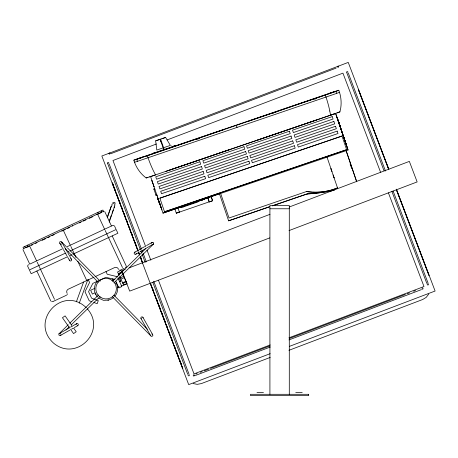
<?xml version="1.0" encoding="UTF-8"?>
<svg xmlns="http://www.w3.org/2000/svg" width="458" height="458" viewBox="0 0 458 458"><rect width="100%" height="100%" fill="white"/><g stroke="black" fill="none" stroke-linecap="round" stroke-linejoin="round"><path stroke-width="0.69" d="M194.547 375.325L194.467 375.64M339.882 111.889C341.903 104.813 341.393 97.125 338.794 90.26M108.741 163.34L108.786 163.174A0.71 0.71 0 0 0 108.546 162.544L108.237 162.395A0.607 0.607 0 0 0 107.641 162.619L107.516 162.934A0.71 0.71 0 0 0 107.756 163.563L107.899 163.661M188.135 374.89L188.095 375.056A0.71 0.71 0 0 0 188.33 375.686L188.639 375.835A0.607 0.607 0 0 0 189.234 375.612L189.36 375.297A0.71 0.71 0 0 0 189.12 374.667L188.977 374.57M347.874 72.501L347.914 72.335A0.71 0.71 0 0 0 347.674 71.706L347.37 71.557A0.607 0.607 0 0 0 346.775 71.78L346.643 72.095A0.71 0.71 0 0 0 346.883 72.73M61.704 243.152L61.715 242.024L66.988 251.356M67.274 294.219L67.005 294.815M68.236 324.722L58.916 333.876L58.905 335.004L59.317 335.422L60.445 335.433L69.782 330.155M113.979 282.867L153.573 243.994L153.585 242.86L153.178 242.442L152.045 242.437L146.549 245.54M107.516 217.292L111.38 205.934L107.573 216.268M109.233 222.13L114.471 206.713M76.366 301.816L83.602 281.985M79.228 303.236L87.907 279.443M109.233 220.985L109.868 219.233M110.069 218.689L110.464 217.602M110.664 217.058L111.397 215.048M112.067 213.205L113.218 210.062M114.088 207.669L114.42 206.764M110.246 153.602C109.015 155.462 108.254 152.119 110.155 153.155M337.466 66.656C338.691 64.796 339.452 68.133 337.557 67.103M114.792 205.602C116.223 202.98 110.722 202.871 111.998 205.545M427.354 283.903L427.222 284.218A0.71 0.71 0 0 0 427.463 284.847L427.766 284.996A0.607 0.607 0 0 0 428.362 284.773L428.493 284.458A0.71 0.71 0 0 0 428.253 283.828L427.949 283.679M428.74 294.07L426.221 297.356L422.688 299.509L288.929 350.318M69.736 323.251L98.51 294.998M112.45 281.309L145.764 248.602M151.18 243.284L152.045 242.437L151.627 242.843M60.925 334.964L60.445 335.433L60.862 335.021M65.969 330.012L69.261 326.777M71.271 324.808L100.039 296.555M58.916 333.876L68.666 328.186M139.862 251.917L153.573 243.994M124.181 268.325L120.42 270.077M194.358 375.783C193.15 376.882 192.635 374.467 194.169 374.862M421.921 288.242C423.129 287.143 423.644 289.559 422.11 289.164M112.76 202.625L114.328 202.299L115.439 203.306M114.185 206.1L114.529 205.888M134.704 252.232L137.778 250.497M138.745 249.948L144.631 246.627M135.82 254.201L138.894 252.467M70.458 327.178L71.992 326.308M73.171 325.644L76.669 323.663M71.568 329.147L73.103 328.277M74.282 327.613L77.786 325.632M103.187 211.419L103.474 211.281L102.895 210.045L23.009 247.297L23.587 248.534M27.303 247.234L29.232 246.33L29.054 245.986M31.287 245.374L32.839 244.646M35.421 243.444L36.978 242.717M42.113 240.324L45.777 238.612M47.913 237.622L49.848 236.717M51.994 235.715L53.552 234.988M61.773 231.158L65.305 229.51M67.555 228.462L69.479 227.563M79.423 222.926L80.98 222.199M83.339 221.1L85.915 219.897M89.264 218.334L90.816 217.613M91.337 217.373L92.888 216.645M98.167 214.184L98.636 213.966M99.088 213.754L99.518 213.554M100.273 213.205L100.588 213.056M101.31 212.718L101.178 212.352M28.579 264.667L27.869 265.296L27.703 266.144M63.164 248.539L29.741 264.129L22.963 249.599M66.399 247.034L111.231 226.126M111.781 225.874L113.12 225.325L114.157 225.611M65.975 252.885L29.398 269.939L31.15 273.695L67.727 256.64M67.269 252.278L68.563 251.677M69.862 251.07L116.137 229.492L117.883 233.248L72.908 254.219M69.668 255.73L71.608 254.825M94.016 277.187L68.316 289.17A2.805 2.805 0 0 0 66.954 292.902L67.171 293.36M95.184 276.638L114.609 267.581A2.805 2.805 0 0 1 118.341 268.938L118.553 269.396M53.597 301.238L51.605 301.713M53.878 301.106L66.49 295.227M125.389 267.758L126.11 267.129L126.276 266.275M118.301 273.598L121.662 272.035M118.599 274.228L121.399 272.928M94.48 288.471L90.638 290.263L92.413 294.082L94.978 292.885M111.786 280.399L114.351 279.203M120.299 277.88L123.66 276.317M120.895 279.157L124.255 277.594M115.49 283.319L116.773 282.723M119.338 281.527L120.62 280.926M122.595 282.804L125.95 281.235M122.893 283.445L126.253 281.882M186.635 204.961L185.948 205.161L187.894 204.491M187.213 204.995L186.87 204.846M190.236 203.678L190.66 203.552L189.921 203.804M196.139 201.675L196.591 201.635L196.173 201.772M196.917 201.52L199.768 200.438M193.076 202.785L192.915 203.054M111.048 153.613L336.086 68.127M156.413 143.995L112.96 160.5L145.741 246.793M167.113 139.93L342.933 73.143L380.541 172.145M125.217 269.321L121.885 270.586L129.683 291.122L269.745 237.914M129.167 267.821L269.957 214.338M289.227 207.016L409.349 161.388L417.146 181.923L289.021 230.592M117.225 287.561L119.166 286.822M121.107 286.084L126.929 283.874M270.231 344.937L194.02 373.888L158.445 280.239M288.952 337.827L423.994 286.531L388.418 192.881M195.91 374.014L197.163 373.539M200.341 372.331L202.213 371.615M204.234 370.848L208.579 369.2M210.485 368.472L269.888 345.91M289.244 338.559L405.37 294.442M407.282 293.721L409.492 292.88M413.643 291.299L415.52 290.59M195.331 375.497L270.306 347.015M288.992 339.916L421.366 289.633M270.168 353.685L188.702 384.628L140.2 256.944M289.53 346.328L435.1 291.03L396.502 189.417M270.203 357.435L201.314 383.604L197.238 384.336L193.173 383.552M188.003 204.514L187.316 204.674L187.74 204.606M180.143 207.176L181.07 206.793L180.12 207.108M187.208 204.686L188.038 204.486M182.238 206.461C180.71 206.953 183.721 205.882 180.383 207.113M185.822 205.178L186.366 205.07M198.297 200.942L197.776 201.102L198.423 200.879M198.331 201.039L198.806 200.873M182.416 206.335L181.992 206.466L182.439 206.398M184.912 205.499C183.927 205.745 185.318 206.1 187.23 204.984M198.194 200.959L197.833 201.211M185.284 205.43L184.311 205.699L185.084 205.516M179.713 207.342L179.874 207.285M183.005 206.117L184.047 205.86L182.982 206.226L183.435 206.071C182.759 206.163 184.666 205.705 183.189 206.054M187.425 204.692L187.62 204.543M155.668 140.841L165.613 137.446L170.359 145.409L156.779 150.041L155.668 140.841L160.644 139.135L164.176 149.508A4.105 0.532 71.2 0 1 163.185 147.865L160.025 139.364L160.684 141.304M165.613 137.446L161.932 138.711M153.779 153.029L153.413 153.161L155.72 152.382L154.409 152.817L154.747 152.709M175.254 146.783L174.927 145.821L172.626 146.617M173.828 146.4L335.874 91.136A681.973 1.202 -18.8 0 1 335.909 91.365L326.382 94.634M339.166 92.379A681.973 1.202 -18.8 0 1 336.607 93.409L325.999 97.056A1030.574 1.815 -18.8 0 1 249.868 123.03L224.174 131.795A1030.574 1.815 -18.8 0 1 148.043 157.752L137.423 161.348A681.973 1.202 -18.8 0 1 134.824 162.075M188.696 204.486L188.501 204.279L189.349 204.056L189.057 204.062M189.068 204.079L189.028 204.377M199.367 200.575L198.869 200.724L200.306 200.369L199.997 200.472M184.351 205.739L184.402 205.665M186.996 204.8L187.734 204.526M192.875 202.797L166.557 211.819M200.478 200.198L200.89 200.06M181.643 206.632L182.169 206.455M184.007 205.877L183.395 206.037M188.908 204.154L188.576 204.216L189.194 204.045M185.822 205.476L185.553 205.556M186.12 205.052L186.062 205.39L186.44 205.264M205.098 198.732L202.087 199.928L202.774 199.413M183 206.146L183.44 205.974M183.154 206.157L183.04 206.157M186.131 205.092L186.446 204.944M191.891 203.404L191.954 203.106L191.249 203.352M192.039 203.14L191.335 203.306L191.564 203.507M199.803 200.535L199.213 200.741L199.545 200.627M185.427 205.339L186.669 205.184M186.566 204.984L185.919 205.207M204.096 199.075L201.755 199.871M180.458 207.039L181.448 206.959M182.479 206.615L179.656 207.577L179.576 207.285M184.677 205.86L185.049 205.739M187.98 204.732L187.477 204.898L189.904 204.073M188.513 204.239L189.183 204.325L188.959 204.085M190.505 203.867L191.078 203.673M180.67 207.234L180.853 206.884M184.528 205.613L182.908 206.461L183.578 205.923M191.358 203.375L191.364 203.581M203.094 199.304L201.852 199.711L202.344 199.545M201.022 200.123L200.57 200.278M204.766 198.841L205.236 198.686M184.872 205.797L184.832 205.493M198.514 201.142L199.23 200.902L197.524 201.486L198.72 201.073M203.112 199.574L202.087 199.928L202.717 199.711M166.701 148.65L173.49 146.325M143.434 156.768L139.862 157.993A647.704 1.139 -18.8 0 0 139.896 158.216L142.255 157.426M328.065 94.067L322.472 95.974A1007.394 1.775 -18.8 0 1 248.757 121.118M328.586 93.879L332.743 92.442A647.681 1.139 -18.8 0 0 333.573 91.949L328.472 93.655M149.079 176.845L149.382 176.742M187.832 204.497L187.505 204.68M192.927 202.734L192.606 202.888M198.079 200.993L198.766 200.89M188.49 204.348L189.28 204.028M193.247 202.654L192.509 203.192M194.931 202.093L195.182 202.281L193.453 202.86L194.61 202.201M204.732 198.743L205.19 198.698M202.82 199.511L203.203 199.379M202.865 199.659L201.234 200.22L202.31 199.854M161.388 150.459L166.958 148.564M158.794 151.346L161.645 150.373M155.6 152.617L136.696 159.069A681.973 1.202 -18.8 0 0 136.724 159.298L137.423 161.348M329.806 111.031A34.739 9.103 71.1 0 0 325.993 97.056L325.3 95.012A1030.574 1.815 -18.8 0 1 249.169 120.986L223.475 129.746A1030.574 1.815 -18.8 0 1 147.344 155.709L144.573 156.647M196.368 139.547L199.74 138.396M272.876 113.407L273.403 113.223M275.51 112.508L275.991 112.342M314.526 99.243L316.552 98.556M336.951 112.771L336.985 112.76A675.916 1.191 -18.8 0 1 337.867 112.479M150.539 176.582L335.6 113.464L348.063 150.018L163.002 213.136L150.505 176.347M152.159 181.213L151.867 180.584L152.331 181.935M337.311 118.473L337.26 118.284M337.769 119.75L337.632 119.189M152.663 182.919L152.64 182.622M337.964 120.391L338.027 120.586M152.795 183.303L152.989 183.658M338.113 120.826L338.267 120.477M153.064 184.093L153.035 183.79M338.227 121.135L338.594 122.12L338.256 120.952M338.342 121.507L338.685 122.12M338.468 121.576L338.273 121.187M338.588 122.154L338.548 121.702M338.937 122.521L339.401 123.786L338.748 122.595M153.722 186.028L153.722 185.811M338.88 122.836L339.103 123.448M339.046 123.271L338.834 122.652M153.968 186.744L153.854 186.4M339.075 123.649L339.555 124.879L339.618 124.427M339.166 123.82L339.344 124.158M339.504 124.616L339.756 124.839M339.59 125.131L346.403 145.117M154.615 188.501L153.814 188.77L156.132 195.566C156.928 194.85 157.334 196.156 156.831 194.959M339.922 125.32L339.888 125.927M339.962 125.961L338.273 120.574M340.094 126.534L340.059 126.259M340.191 126.7L340.363 127.141M340.357 127.41L340.466 127.702L340.334 127.061M341.296 130.049L340.712 128.166M340.729 128.475L340.861 128.761M341.01 129.036L341.021 129.311M341.113 129.522L339.681 125.154M341.834 131.463L341.886 131.772M341.845 131.664L341.811 131.394M342.166 132.591L342.412 133.146M342.309 133.009L342.601 133.873M157.5 196.98L157.604 197.295M157.495 197.209L157.941 198.28M159.544 202.917L159.264 203.02L157.426 197.638L158.605 200.57M157.913 198.2L158.811 201.068M343.185 135.413L343.059 135.053M158.084 198.617L158.691 200.736M159.876 198.177L341.994 136.043L346.637 149.674A1707.83 3.011 -18.8 0 1 164.519 211.791L159.876 198.154A1707.83 3.011 -18.8 0 0 342 136.066L342 136.066M158.142 198.795L157.861 198.915L157.426 197.638M343.26 135.631L343.34 136.026M158.113 198.715L159.264 203.02M343.523 136.581L343.391 136.198M158.451 199.768L158.605 200.14M343.58 136.747L343.397 136.026M343.557 136.673L343.729 137.005M158.583 200.094L158.342 200.335M344.015 137.841L344.13 138.173M344.342 138.814L344.473 139.198M344.41 139.003L344.342 138.992M159.476 203.031L159.476 202.722M159.413 202.831L159.481 202.682M344.765 140.045L344.977 140.669L344.817 140.371M159.71 203.421L159.281 202.447M160.81 206.93L159.624 203.112M159.733 203.77L159.974 204.131M344.845 140.451L345.097 141.012M159.905 203.97L160.105 204.577L159.899 204.348M345.252 141.637L345.452 142.238L345.332 141.877M160.334 205.241L159.756 203.598M160.409 205.465L160.712 206.358M345.893 143.531L345.882 143.325M160.884 206.856L160.254 205.31M158.794 201.022L161.268 208.035M161.268 208.281L161.909 209.919M346.397 145.106L341.513 130.69M164.519 211.791L346.637 149.674M174.195 209.071L163.002 213.136M178.551 207.594L179.805 207.165M198.749 200.707L201.194 199.871M201.806 199.682L204.863 198.623M205.476 198.429L207.795 197.621L209.249 201.944L212.592 200.804L211.138 196.476L218.764 193.871M194.936 202.041L197.009 201.491M200.375 200.232L201.388 199.997M205.871 198.354L206.735 198.062M208.476 197.49L210.48 196.808M187.877 204.76L188.181 204.663M189.589 204.182L190.213 203.97L189.704 204.142M190.803 203.776L193.116 202.98M198.927 200.999L199.745 200.427M211.905 200.925L176.307 213.176L179.37 212.031M311.818 192.091A57.513 57.513 0 0 1 306.597 191.501L229.017 218.002L220.636 193.419M269.035 206.884L228.628 220.813L269.71 206.798M273.747 205.281L308.108 193.557M272.407 205.882L308.766 193.425M154.856 152.68L159.292 151.174M155.245 175.002L149.05 177.097A675.487 1.191 -18.8 0 1 147.436 177.446M186.566 204.921L185.759 205.178M194.593 202.482L194.513 202.236M203.61 199.127L203.953 199.012M188.444 204.308L189.154 204.068M192.011 203.152L191.438 203.238M182.914 206.466L183.263 206.346M187.603 204.858L187.946 204.749M193.453 202.865L193.814 202.745M173.485 146.302L174.927 145.821M187.139 204.709L187.58 204.657M183.469 206.06L183.744 205.945L183.452 206.066M188.782 204.199L188.862 204.434M197.85 201.205L197.398 201.245M201.354 199.9L201.772 199.757M196.224 201.76L195.743 201.812M186.028 205.167L186.04 205.396M136.73 159.298L150.172 154.735A1007.394 1.775 -18.8 0 0 223.888 129.603M153.155 244.406L152.022 244.395M59.334 333.464L60.467 333.476M108.752 300.099L103.479 300.328L98.676 298.141M269.917 208.768L289.296 208.768M256.995 392.369L263.453 392.369M295.754 392.369L302.217 392.369M114.918 279.391L105.809 277.342L92.859 283.382L88.571 291.677L91.606 298.187L98.298 300.62L97.188 303.683L93.867 302.475M117.259 276.695L107.224 274.233L105.993 271.6M119.561 270.18L119.149 270.031M91.434 301.587L89.224 300.786L85.005 291.735L89.568 282.466L88.342 279.832M171.16 145.902L171.452 146.022M146.165 177.962C140.24 173.593 135.946 167.193 133.81 160.174M65.986 246.37L61.303 241.606L60.175 241.589L59.758 242.001L59.746 243.135L62.334 247.709M67.469 247.881L100.182 281.195M113.87 295.141L147.327 329.21M151.896 333.871L152.892 335.302L152.737 335.863L151.753 336.418L151.186 336.264L112.313 296.67M59.746 243.135L60.216 243.61M60.931 244.337L61.349 244.767M65.168 248.654L98.127 282.225M86.327 307.736C62.488 284.716 28.991 321.287 53.758 343.294C76.606 362.003 106.983 330.848 87.278 308.772M97.371 296.939L95.39 294.007M103.714 211.825L102.861 211.567L24.2 248.247L23.822 248.957M72.37 326.268L65.093 315.877L62.448 317.726L69.725 328.117M73.652 328.094L76.211 331.752L73.566 333.601L70.532 329.268M142.942 317.394L152.743 334.735M140.978 318.505L150.774 335.846L150.63 335.279M68.002 253.142L69.232 255.318M69.776 256.285L71.517 259.36M63.393 249.581L65.025 252.467M65.54 253.389L66.902 255.793M67.807 257.402L69.547 260.47M155.537 174.899L153.567 171.132A34.739 9.126 71.2 0 1 148.043 157.752L147.344 155.709M114.563 226.12L115.84 228.857M104.687 211.493L111.46 226.017M101.109 210.875L101.687 212.117M112.187 235.904L126.156 265.852M97.932 212.357L98.51 213.6M97.525 214.058L97.691 214.407L97.148 214.665L96.982 214.31M97.823 214.693L104.601 229.218M105.191 230.494L106.468 233.225M106.766 233.866L122.481 267.569M97.377 214.126L97.537 214.481M96.896 214.35L97.062 214.699M121.965 272.687L120.906 270.415L117.546 271.978L119.074 275.247M122.429 273.684L127.003 283.491L123.649 285.053L119.71 276.621M118.92 277.663L120.797 281.693M117.832 277.926L121.851 286.553L118.903 287.927L115.771 281.218M72.524 225.714L72.69 226.069M63.513 230.695L70.286 245.219M70.881 246.49L72.158 249.226M72.45 249.862L75.999 257.465M77.791 261.318L86.768 280.565M53.907 234.399L54.073 234.748M29.827 246.398L36.606 260.928M37.195 262.199L38.472 264.936M38.77 265.571L54.485 299.274M27.606 245.15L28.184 246.393M26.49 247.183L26.656 247.532M36.846 271.039L50.809 300.986M24.801 246.461L25.379 247.698M27.824 266.567L29.1 269.304M388.882 169.363L348.252 62.403L101.853 156.001L137.995 251.076M358.494 89.653L388.424 168.452M396.29 189.154L429.014 275.298M358.379 89.705L385.27 160.483M385.773 161.823L388.31 168.498M396.428 189.864L428.894 275.338M348.332 73.188L385.504 171.046M393.107 191.066L428.001 282.918M346.883 72.965L384.062 170.828M391.916 191.513L426.81 283.37M147.012 250.137L150.819 260.173M109.199 164.021L141.556 249.204M142.06 250.537L142.57 251.871M143.079 253.211L146.371 261.884M153.722 281.235L188.868 373.757M107.756 163.804L140.366 249.656M140.875 250.99L141.637 252.993M142.14 254.327L145.18 262.337M152.789 282.351L187.677 374.203M112.714 183.509L113.475 185.513M113.985 186.847L115.759 191.524M116.773 194.192L118.044 197.53M119.057 200.203L120.322 203.541M121.341 206.209L122.607 209.552M124.129 213.554L124.891 215.558M126.414 219.565L127.679 222.903M129.202 226.91L129.963 228.914M131.486 232.922L132.248 234.925M135.036 242.271L136.81 246.942M140.617 256.955L141.379 258.959M152.537 288.34L153.298 290.343M156.596 299.022L157.861 302.36M158.88 305.034L160.655 309.705M161.668 312.379L162.934 315.717M163.953 318.39L165.218 321.728M166.231 324.396L167.502 327.733M169.025 331.741L169.786 333.745M171.303 337.752L172.065 339.756M174.859 347.101L175.62 349.105M176.382 351.109L177.137 353.107M177.647 354.446L178.408 356.45M179.931 360.452L181.706 365.129M112.307 182.891L138.184 251.001M138.688 252.341L139.45 254.345M140.463 257.012L142.747 263.024M150.613 283.725L173.439 343.821M173.948 345.155L182.828 368.53M112.193 182.931L138.07 251.047M138.574 252.381L139.335 254.385M140.348 257.058L142.633 263.064M150.241 283.101L182.713 368.575M138.419 252.266L139.518 255.077M339.178 123.866L339.636 125.171M340.134 126.671L340.031 126.379M336.865 117.093L337.323 118.198M338.577 121.381L338.525 121.307M338.949 123.007L338.72 122.36M343.632 136.73L343.466 136.404M339.493 124.868L339.922 126.127L339.762 125.561M345.498 142.203L345.624 142.564M335.909 91.365L336.607 93.409M337.855 119.343L338.17 120.191M337.741 119.544L337.598 119.08L338.096 120.694M344.158 138.27L343.918 137.744M345.95 143.514L345.71 142.833M335.565 113.229L348.063 150.018M346.071 150.493L356.719 181.774M356.679 181.677L346.082 150.585M350.078 163.827L351.652 168.441M331.243 169.477L330.951 168.63L331.976 171.641M334.031 177.67L334.128 177.944L333.103 174.933M327.035 157.168L337.523 187.917A57.513 57.513 0 0 1 306.602 191.541L306.597 191.501M236.322 125.366L237.021 127.416M219.399 193.654L228.628 220.813M212.592 200.804L211.138 196.476M209.249 201.944L207.795 197.621M197.638 201.108L197.925 201.949L181.076 207.692L180.796 206.856M184.013 205.819L183.778 205.877M182.771 206.192L183.057 207.022M179.381 212.128L177.939 207.903M174.853 208.848L176.307 213.176M153.35 184.717L153.447 184.992M153.562 185.335L153.602 185.667L153.482 185.307M158.136 198.749L158.25 199.07M336.956 117.111L337.22 117.901M337.855 119.83L338.015 120.322M341.25 129.746L341.502 130.478M346.683 145.947L347.147 147.31M153.544 185.284L153.665 185.639M153.917 186.377L154.02 186.669M156.842 194.976L156.985 195.417M158.972 201.199L159.264 202.161M159.355 202.419L159.687 203.392M161.05 207.348L160.918 207.005L160.958 207.377M161.708 209.317L161.302 208.075L161.634 209.34M158.84 201.245L159.189 202.184M158.102 199.093L158.285 199.642M94.772 292.347L94.337 288.838M329.8 111.025L330.544 115.21L337.025 112.983A675.916 1.191 -18.8 0 0 338.588 112.25M337.523 187.917L337.517 187.883A57.513 57.513 0 0 1 330.682 190.207M289.296 394.304L289.296 205.539L269.917 205.539L269.917 394.304M76.142 324.613A1.128 1.071 60.5 0 1 77.213 323.531A1.128 1.071 60.5 0 1 78.312 324.682A1.128 1.071 60.5 0 1 77.242 325.764M141.373 318.9A1.128 1.071 -29.5 0 1 141.436 317.016A1.128 1.071 -29.5 0 1 143.073 317.932M136.347 253.257A1.128 1.071 60.5 0 1 135.276 254.333A1.128 1.071 60.5 0 1 134.177 253.182A1.128 1.071 60.5 0 1 135.247 252.1M70.566 258.833A1.128 1.071 -29.5 0 1 71.648 259.898A1.128 1.071 -29.5 0 1 70.492 261.003A1.128 1.071 -29.5 0 1 69.416 259.932M116.132 282.861A11.587 11.587 0 0 1 114.706 296.412M113.389 297.66A11.587 11.587 0 0 1 107.911 300.099M96.06 294.448A11.587 11.587 0 0 1 95.275 292.805M94.508 288.654A11.587 11.587 0 0 1 96.718 281.847M112.405 278.933A11.587 11.587 0 0 1 113.853 280.044M316.375 120.048A1024.563 1.803 -18.8 0 1 255.799 140.715M230.288 149.411A1024.563 1.803 -18.8 0 1 169.706 170.067M335.6 113.475A985.897 1.74 -18.8 0 1 165.922 171.349M332.021 190.637A163.54 163.54 0 0 1 307.421 193.883M334.455 190.162A163.54 163.54 0 0 1 307.427 193.934M330.052 190.373A57.513 57.513 0 0 1 312.47 192.131M173.931 146.165L173.599 146.279L173.931 146.165M199.865 161.754L155.749 176.805L156.573 179.221L200.69 164.17L199.865 161.754M243.988 146.709L202.9 160.718L203.724 163.14L244.812 149.125L243.988 146.709M289.399 131.217L246.57 145.827L247.394 148.243L290.223 133.633L289.399 131.217M332.227 116.613L292.536 130.152L293.36 132.568L333.052 119.028L332.227 116.613M201.514 166.586L157.397 181.637L158.222 184.053L202.339 169.002L201.514 166.586M245.637 151.541L204.549 165.556L205.373 167.971L246.461 153.957L245.637 151.541M291.048 136.055L248.219 150.659L249.043 153.075L291.872 138.471L291.048 136.055M333.876 121.444L294.185 134.984L295.009 137.4L334.701 123.86L333.876 121.444M203.163 171.424L159.046 186.469L159.871 188.885L203.987 173.84L203.163 171.424M247.286 156.373L206.197 170.387L207.022 172.803L248.11 158.789L247.286 156.373M292.696 140.887L249.868 155.491L250.692 157.907L293.521 143.302L292.696 140.887M335.525 126.276L295.834 139.816L296.652 142.232L336.344 128.692L335.525 126.276M154.844 189.16L154.048 189.498L154.844 189.16M204.812 176.256L160.695 191.301L161.519 193.717L205.636 178.672L204.812 176.256M248.934 161.205L207.846 175.219L208.671 177.635L249.759 163.621L248.934 161.205M294.345 145.718L251.516 160.323L252.341 162.739L295.17 148.134L294.345 145.718M337.168 131.114L297.477 144.648L298.301 147.064L337.993 133.53L337.168 131.114M156.728 194.684L155.932 195.022L156.728 194.684M308.675 394.304L250.532 394.304L250.532 395.598L308.675 395.598L308.675 394.304M100.955 297.563A10.288 10.288 0 0 0 116.378 288.654A10.288 10.288 0 0 0 100.955 279.746A10.288 10.288 0 0 0 100.955 297.563"/></g></svg>
